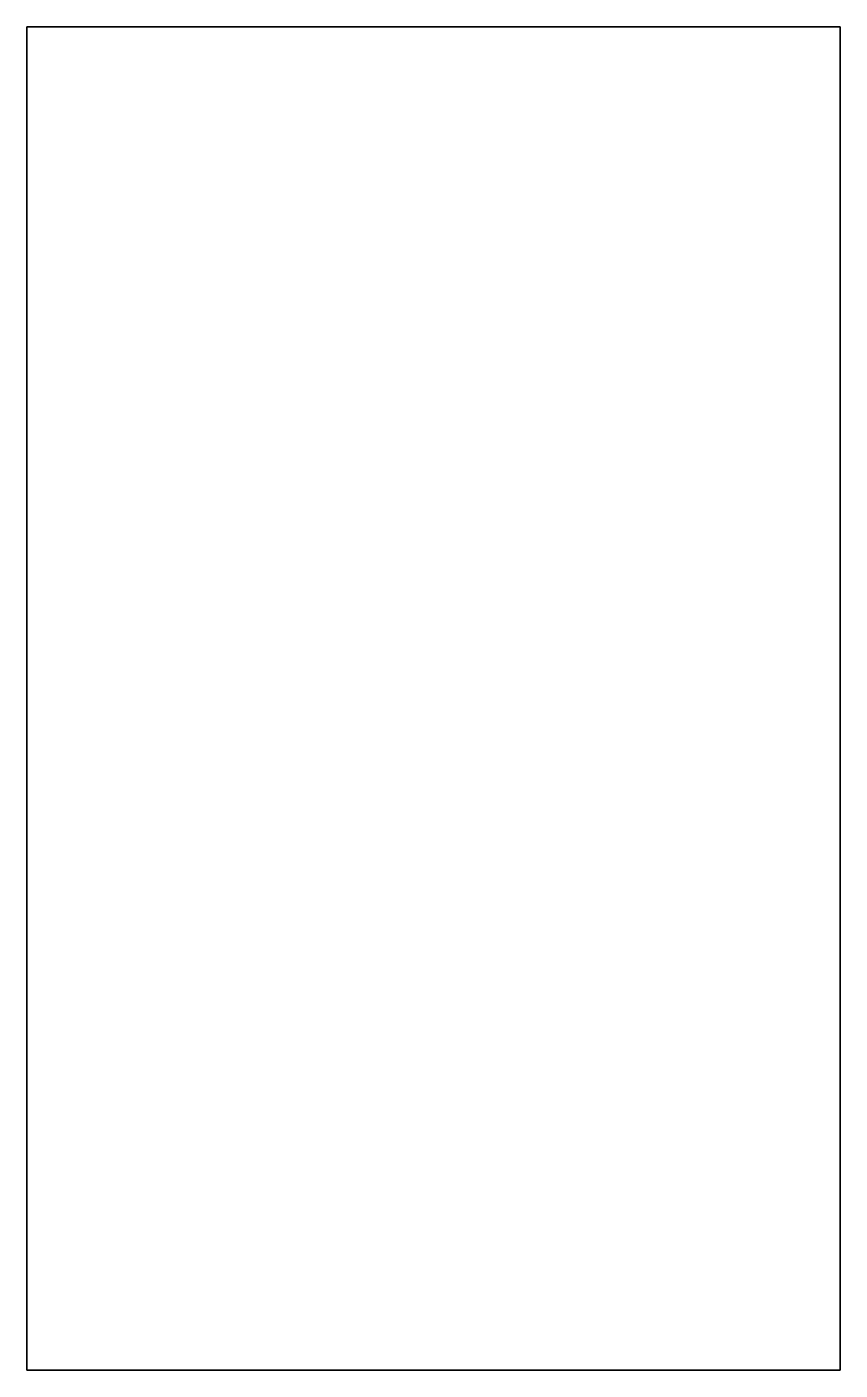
# Model space of a CAD drawing. Extents: x 0 to 292, y 0 to 483.
import ezdxf

# ---------------------------------------------------------------- set-up
doc = ezdxf.new("R2010")
doc.units = 0
doc.header["$MEASUREMENT"] = 0
doc.layers.add('Thru-cut', color=7, linetype='Continuous', lineweight=0)

msp = doc.modelspace()

# ---------------------------------------------------------------- linework, layer by layer
at = {"layer": 'Thru-cut', "color": 140, "lineweight": 35, "true_color": 0x00aeef}
msp.add_lwpolyline([(292.34, 0.18), (0.18, 0.18), (0.18, 482.89), (292.34, 482.89)], close=True, dxfattribs=at)

doc.saveas('drawing.dxf')
